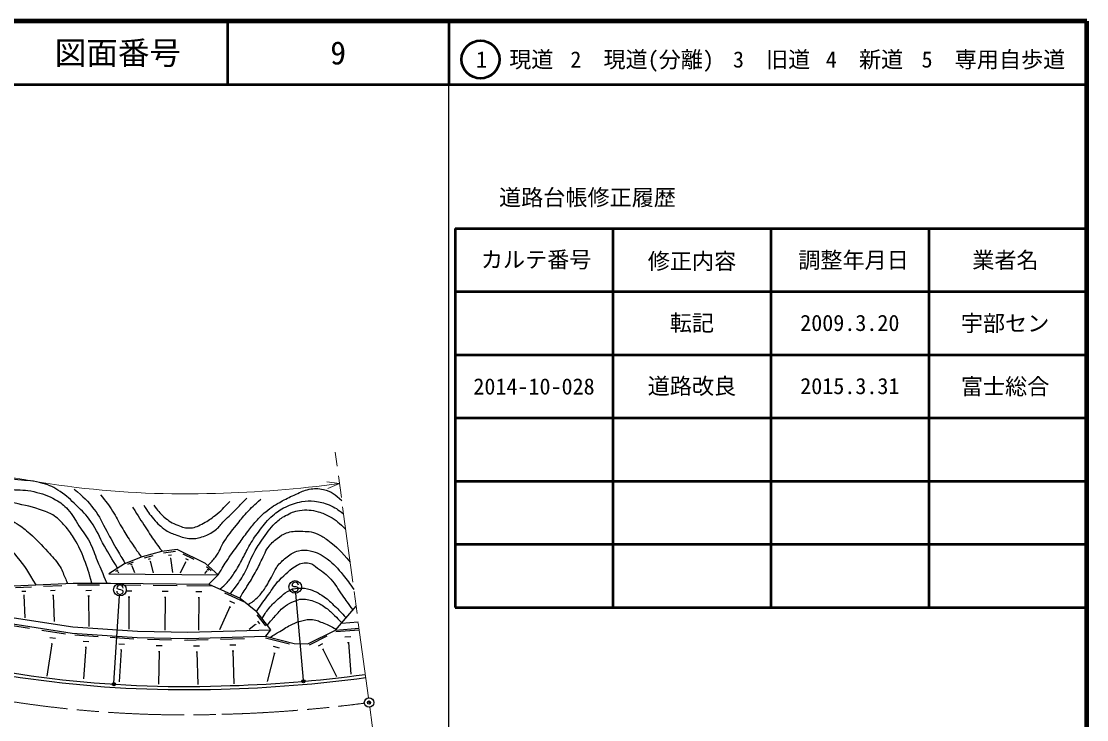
# Model space of a CAD drawing. Units: millimetres, scale not verified. Extents: x 40000 to 680000, y 20000 to 380000.
# Drawn here: x 511334 to 680000, y 269416 to 380000 of the extents above; entities that cross this region are included whole.
import ezdxf
from ezdxf.enums import TextEntityAlignment as Align

# ---------------------------------------------------------------- set-up
doc = ezdxf.new("R2010")
doc.units = ezdxf.units.MM
doc.header["$LTSCALE"] = 1000
doc.header["$PDMODE"] = 32
doc.header["$PDSIZE"] = 500
doc.linetypes.add('CHAIN', pattern=[18.5, 12, -1.5, 3.5, -1.5])
for name, color, linetype, lineweight in [('M-BGD', 7, 'Continuous', 25), ('M-BMK', 2, 'CHAIN', 13), ('M-BMK-SRVR', 3, 'Continuous', 25), ('M-STR-HTXT', 7, 'Continuous', 13), ('M-STR-STRC', 7, 'Continuous', 25), ('M-TTL', 2, 'Continuous', 140), ('M-TTL-BAND', 7, 'Continuous', 25), ('M-TTL-FRAM', 2, 'Continuous', 50), ('M-TTL-LINE', 7, 'Continuous', 50)]:
    doc.layers.add(name, color=color, linetype=linetype, lineweight=lineweight)
doc.layers.add('M-OTRS', color=6, linetype='Continuous')
doc.layers.add('M-TTL-TXT', color=7, linetype='Continuous')
doc.styles.add('ＭＳ ゴシック', font='')
doc.styles.get('ＭＳ ゴシック').set_extended_font_data('MS Gothic')

msp = doc.modelspace()

# ---------------------------------------------------------------- linework, layer by layer
at = {"layer": 'M-BGD'}
for p, q in [((530468, 295204), (527648, 294116)), ((533521, 296023), (530468, 295204)), ((530818, 295039), (532234, 295419)), ((536034, 296377), (533521, 296023)), ((533867, 295819), (535758, 296086)), ((534643, 295447), (535115, 295513)), ((540485, 294173), (536034, 296377)), ((536881, 295679), (538622, 294816)), ((527648, 294116), (525185, 292497)), ((528200, 294061), (529113, 294413)), ((528630, 293965), (528858, 294053)), ((528804, 293770), (528861, 293792)), ((528832, 293781), (529250, 292698)), ((531444, 294828), (531798, 294923)), ((531672, 294509), (531760, 294533)), ((531716, 294521), (532209, 292684)), ((534887, 294999), (535005, 295016)), ((534946, 295007), (535266, 292738)), ((537320, 294377), (536457, 292635)), ((537266, 294404), (537375, 294350)), ((537318, 294920), (537754, 294704)), ((542513, 292364), (540485, 294173)), ((540646, 293693), (541393, 293028)), ((525185, 292497), (542513, 292364)), ((526322, 292945), (526656, 293165)), ((526503, 292944), (526586, 292999)), ((526589, 292881), (526610, 292895)), ((526599, 292888), (526728, 292693)), ((540687, 292987), (540314, 292569)), ((540664, 293008), (540710, 292967)), ((540760, 293257), (540947, 293091)), ((541014, 290886), (542513, 292364)), ((508898, 290546), (519562, 291015)), ((510408, 290363), (512966, 290475)), ((514826, 290557), (517756, 290685)), ((519562, 291015), (525477, 291023)), ((520253, 290766), (523731, 290771)), ((525477, 291023), (541014, 290886)), ((526545, 290764), (530252, 290731)), ((532231, 290714), (536018, 290680)), ((537553, 290667), (541371, 290633)), ((541014, 290886), (545970, 288648)), ((511395, 289765), (512035, 289793)), ((511663, 289136), (511823, 289143)), ((511743, 289140), (511901, 285544)), ((515957, 289873), (516689, 289905)), ((516264, 289152), (516447, 289160)), ((516355, 289156), (516539, 284967)), ((521559, 289898), (522428, 289900)), ((521886, 289029), (522103, 289030)), ((521995, 289029), (522001, 284197)), ((527927, 289825), (528854, 289817)), ((528266, 288895), (528498, 288893)), ((528382, 288894), (528337, 283730)), ((533643, 289754), (534590, 289746)), ((533989, 288804), (534226, 288802)), ((534108, 288803), (534062, 283597)), ((538976, 289699), (539931, 289691)), ((539326, 288742), (539565, 288740)), ((539445, 288741), (539400, 283586)), ((543522, 289479), (546530, 288121)), ((545970, 288648), (548465, 286675)), ((544347, 287297), (542692, 283632)), ((544253, 287339), (544441, 287254)), ((544310, 288218), (545062, 287879)), ((562024, 284691), (564325, 287409)), ((508150, 285881), (519504, 284110)), ((548465, 286675), (550768, 283646)), ((548644, 286027), (549989, 284258)), ((507974, 284897), (519394, 283115)), ((508924, 284495), (512612, 283920)), ((514569, 283615), (518329, 283028)), ((519504, 284110), (529734, 283441)), ((529734, 283441), (537702, 283269)), ((537702, 283269), (550768, 283646)), ((548432, 284470), (547413, 283695)), ((548390, 284525), (548474, 284414)), ((548706, 285027), (549042, 284585)), ((550768, 283646), (549976, 282623)), ((556682, 281415), (561076, 283617)), ((561076, 283617), (562024, 284691)), ((561076, 283617), (564799, 283897)), ((561107, 283368), (564833, 283649)), ((562024, 284691), (564665, 284890)), ((515832, 282455), (516772, 282308)), ((519394, 283115), (529691, 282441)), ((519825, 282837), (523479, 282597)), ((521135, 281833), (522049, 281774)), ((525421, 282470), (529124, 282228)), ((529691, 282441), (537705, 282268)), ((531296, 282157), (535102, 282074)), ((537187, 282003), (540934, 282111)), ((537705, 282268), (549976, 282623)), ((542879, 282168), (546689, 282278)), ((549976, 282623), (554544, 281469)), ((550013, 282356), (553784, 281403)), ((556977, 281283), (559778, 282687)), ((562574, 282542), (563506, 282612)), ((516155, 281442), (515355, 276309)), ((516038, 281460), (516273, 281423)), ((521532, 280890), (521204, 275870)), ((521418, 280897), (521646, 280883)), ((526749, 281454), (527675, 281393)), ((527151, 280498), (526818, 275405)), ((527035, 280506), (527267, 280490)), ((532703, 281174), (533654, 281154)), ((533039, 280215), (533277, 280210)), ((533158, 280212), (533047, 275048)), ((538619, 281107), (539556, 281134)), ((538997, 280181), (539231, 280187)), ((539114, 280184), (539264, 275014)), ((544335, 281256), (545288, 281284)), ((544720, 280314), (544958, 280321)), ((544839, 280318), (544989, 275115)), ((551422, 279994), (550274, 275449)), ((551189, 281056), (552131, 280817)), ((551304, 280024), (551540, 279964)), ((554544, 281469), (556682, 281415)), ((558378, 281109), (559079, 281460)), ((558992, 280540), (559167, 280628)), ((559079, 280584), (561244, 276264)), ((562994, 281637), (563226, 281655)), ((563110, 281646), (563486, 276645))]:
    msp.add_line(p, q, dxfattribs=at)
for centre, radius, start, end in [((537288, 450172), 176000, 254.35087, 271.85665), ((537288, 450172), 175500, 254.35159, 271.85723), ((537665, 484758), 210061, 271.44857, 277.69345), ((537665, 484758), 210561, 271.44906, 277.69345)]:
    msp.add_arc(centre, radius, start, end, dxfattribs=at)
for points, knots in [([(513660, 290756), (512411, 292880), (512025, 293595), (510687, 295197), (509586, 296515), (508940, 297248), (507619, 298344), (505986, 299698), (504816, 300119), (502911, 301052), (501942, 301526), (501369, 301744), (500331, 302039), (499002, 302417), (498204, 302395), (496832, 302564), (495493, 302729), (494736, 302762), (493391, 302879), (491973, 303001), (491165, 302960), (489758, 303178), (488050, 303441), (487102, 303663), (485435, 304118), (484220, 304449), (483533, 304633), (482369, 305112), (481266, 305565), (480624, 305827), (479675, 306550), (478834, 307190), (478439, 307662), (477816, 308516), (477168, 309403), (476991, 310018), (476451, 310976), (475866, 312013), (475638, 312660), (474938, 313623), (473965, 314960), (473346, 315689), (472058, 316726), (471021, 317561), (470327, 317911), (469086, 318391), (467939, 318835), (467235, 318955), (466010, 319062), (464215, 319219), (463172, 319138), (461405, 318784), (459868, 318477), (459078, 318025), (457621, 317444), (456542, 317014), (455972, 316692), (454894, 316261), (454078, 315934), (453615, 315763), (452775, 315504), (452021, 315271), (451758, 315205), (450824, 314978)], [0, 0, 0, 0, 1, 1, 1, 2, 2, 2, 3, 3, 3, 4, 4, 4, 5, 5, 5, 6, 6, 6, 7, 7, 7, 8, 8, 8, 9, 9, 9, 10, 10, 10, 11, 11, 11, 12, 12, 12, 13, 13, 13, 14, 14, 14, 15, 15, 15, 16, 16, 16, 17, 17, 17, 18, 18, 18, 19, 19, 19, 20, 20, 20, 21, 21, 21, 21]), ([(471481, 318941), (472789, 317857), (473207, 317535), (474177, 316494), (474946, 315668), (475349, 315175), (476022, 314268), (476712, 313338), (477075, 312798), (477693, 311818), (478170, 311061), (478340, 310577), (478847, 309840), (479377, 309071), (479685, 308632), (480366, 307993), (481076, 307327), (481511, 306972), (482364, 306504), (483361, 305958), (484006, 305828), (485087, 305474), (486114, 305137), (486686, 304908), (487751, 304725), (488584, 304581), (489070, 304697), (489913, 304643), (491316, 304554), (492098, 304457), (493498, 304337), (494844, 304222), (495601, 304187), (496945, 304042), (498092, 303919), (498733, 303840), (499874, 303667), (501217, 303463), (501975, 303370), (503298, 303058), (505137, 302625), (506184, 302402), (507949, 301727), (509057, 301304), (509680, 301042), (510690, 300420), (511521, 299909), (511943, 299548), (512666, 298894), (513844, 297827), (514457, 297176), (515527, 296001), (516265, 295190), (516711, 294756), (517339, 293856), (517822, 293162), (517917, 292669), (518257, 291895), (518415, 291537), (518467, 291421), (518654, 290975)], [0, 0, 0, 0, 1, 1, 1, 2, 2, 2, 3, 3, 3, 4, 4, 4, 5, 5, 5, 6, 6, 6, 7, 7, 7, 8, 8, 8, 9, 9, 9, 10, 10, 10, 11, 11, 11, 12, 12, 12, 13, 13, 13, 14, 14, 14, 15, 15, 15, 16, 16, 16, 17, 17, 17, 18, 18, 18, 19, 19, 19, 20, 20, 20, 20]), ([(522484, 291019), (522016, 292799), (521880, 293352), (521310, 294783), (520794, 296080), (520492, 296813), (519776, 298011), (519312, 298788), (519011, 299204), (518417, 299886), (517830, 300559), (517510, 300959), (516802, 301504), (516131, 302021), (515651, 302164), (514864, 302476), (513098, 303175), (512022, 303323), (510167, 303731), (508950, 303999), (508242, 304002), (507006, 304163), (505314, 304382), (504366, 304502), (502669, 304682), (501371, 304819), (500640, 304852), (499339, 304968), (497626, 305122), (496668, 305221), (494954, 305373), (493532, 305499), (492732, 305535), (491311, 305682), (490072, 305811), (489360, 305795), (488147, 306075), (486786, 306389), (486027, 306637), (484764, 307233), (483335, 307907), (482495, 308282), (481291, 309304), (480454, 310014), (480052, 310498), (479395, 311376), (478498, 312575), (478176, 313371), (477328, 314605), (476588, 315682), (476327, 316035), (475361, 317313)], [0, 0, 0, 0, 1, 1, 1, 2, 2, 2, 3, 3, 3, 4, 4, 4, 5, 5, 5, 6, 6, 6, 7, 7, 7, 8, 8, 8, 9, 9, 9, 10, 10, 10, 11, 11, 11, 12, 12, 12, 13, 13, 13, 14, 14, 14, 15, 15, 15, 16, 16, 16, 17, 17, 17, 17]), ([(478766, 316016), (479513, 314458), (479752, 313943), (480582, 312737), (481361, 311605), (481787, 310929), (482820, 310023), (483809, 309157), (484419, 308699), (485607, 308136), (486427, 307748), (486937, 307609), (487835, 307483), (488820, 307344), (489387, 307480), (490381, 307456), (492261, 307411), (493315, 307391), (495191, 307262), (497477, 307105), (498747, 306895), (501028, 306666), (502772, 306491), (503748, 306387), (505494, 306226), (507176, 306072), (508120, 306001), (509803, 305852), (511170, 305732), (511972, 305874), (513303, 305538), (514699, 305186), (515514, 304979), (516757, 304252), (517597, 303761), (518052, 303422), (518702, 302698), (519515, 301793), (519786, 301140), (520463, 300129), (521141, 299114), (521592, 298586), (522165, 297509), (522742, 296425), (522886, 295734), (523359, 294602), (523944, 293199), (524137, 292756), (524886, 291022)], [0, 0, 0, 0, 1, 1, 1, 2, 2, 2, 3, 3, 3, 4, 4, 4, 5, 5, 5, 6, 6, 6, 7, 7, 7, 8, 8, 8, 9, 9, 9, 10, 10, 10, 11, 11, 11, 12, 12, 12, 13, 13, 13, 14, 14, 14, 15, 15, 15, 16, 16, 16, 16]), ([(526567, 293405), (525555, 295085), (525292, 295525), (524505, 296901), (523642, 298411), (523360, 299381), (522355, 300801), (521579, 301898), (521022, 302427), (520052, 303357), (519097, 304272), (518580, 304824), (517477, 305554), (516496, 306203), (515885, 306516), (514754, 306840), (513249, 307271), (512343, 307251), (510785, 307406), (508379, 307644), (507017, 307588), (504605, 307756), (502751, 307885), (501714, 307970), (499861, 308108), (498071, 308241), (497061, 308235), (495279, 308448), (492811, 308743), (491435, 308960), (488972, 309296), (487652, 309475), (486869, 309379), (485592, 309763), (484913, 309968), (484549, 310173), (483973, 310588), (483195, 311149), (482838, 311573), (482202, 312291), (481223, 313398), (480978, 313965), (480162, 315478)], [0, 0, 0, 0, 1, 1, 1, 2, 2, 2, 3, 3, 3, 4, 4, 4, 5, 5, 5, 6, 6, 6, 7, 7, 7, 8, 8, 8, 9, 9, 9, 10, 10, 10, 11, 11, 11, 12, 12, 12, 13, 13, 13, 14, 14, 14, 14]), ([(519714, 305926), (521235, 304616), (521796, 304155), (522835, 302765), (523783, 301497), (524084, 300634), (524866, 299258), (525539, 298072), (525871, 297382), (526557, 296202), (527023, 295401), (527176, 295142), (527774, 294164)], [0, 0, 0, 0, 1, 1, 1, 2, 2, 2, 3, 3, 3, 4, 4, 4, 4]), ([(542513, 292364), (543209, 293535), (543401, 293856), (544015, 294784), (544668, 295770), (545076, 296294), (545765, 297254), (546318, 298023), (546617, 298461), (547193, 299213), (547696, 299870), (547969, 300247), (548526, 300859), (549081, 301470), (549379, 301836), (550025, 302350), (550973, 303106), (551568, 303451), (552626, 304045), (553466, 304516), (553959, 304742), (554843, 305126), (555628, 305468), (556053, 305740), (556894, 305900), (557768, 306067), (558299, 306049), (559171, 305873), (560464, 305613), (560984, 305053), (562065, 304136)], [0, 0, 0, 0, 1, 1, 1, 2, 2, 2, 3, 3, 3, 4, 4, 4, 5, 5, 5, 6, 6, 6, 7, 7, 7, 8, 8, 8, 9, 9, 9, 10, 10, 10, 10]), ([(523856, 305033), (524813, 303855), (525110, 303502), (525794, 302438), (526401, 301494), (526636, 300903), (527207, 299936), (527728, 299054), (528025, 298562), (528586, 297703), (529247, 296689), (529490, 296364), (530364, 295164)], [0, 0, 0, 0, 1, 1, 1, 2, 2, 2, 3, 3, 3, 4, 4, 4, 4]), ([(530727, 303400), (531366, 302347), (531583, 301983), (532283, 301196), (532962, 300432), (533371, 300007), (534219, 299436), (534842, 299018), (535258, 298887), (535963, 298631), (536799, 298326), (537288, 298134), (538177, 298091), (538961, 298052), (539410, 298192), (540156, 298432), (540945, 298686), (541359, 298938), (542033, 299420), (542591, 299819), (542771, 300195), (543254, 300682), (544006, 301441), (544449, 301844), (545200, 302604), (545923, 303335), (546151, 303574), (547031, 304497)], [0, 0, 0, 0, 1, 1, 1, 2, 2, 2, 3, 3, 3, 4, 4, 4, 5, 5, 5, 6, 6, 6, 7, 7, 7, 8, 8, 8, 9, 9, 9, 9]), ([(532335, 303408), (532949, 302506), (533195, 302154), (533923, 301525), (534681, 300870), (535187, 300568), (536117, 300197), (536857, 299902), (537319, 299741), (538115, 299786), (538965, 299834), (539407, 300142), (540162, 300536), (540930, 300936), (541327, 301228), (542018, 301751), (543018, 302508), (543327, 302894), (544325, 303984)], [0, 0, 0, 0, 1, 1, 1, 2, 2, 2, 3, 3, 3, 4, 4, 4, 5, 5, 5, 6, 6, 6, 6]), ([(540868, 293831), (541460, 294404), (541644, 294616), (542075, 295174), (542751, 296047), (542864, 296709), (543461, 297638), (544141, 298694), (544599, 299236), (545377, 300222), (545995, 301005), (546335, 301450), (547007, 302187), (547827, 303086), (548160, 303368), (549253, 304346)], [0, 0, 0, 0, 1, 1, 1, 2, 2, 2, 3, 3, 3, 4, 4, 4, 5, 5, 5, 5]), ([(542783, 290087), (543338, 290557), (543510, 290709), (543924, 291159), (544385, 291660), (544609, 291975), (544988, 292540), (545590, 293436), (545850, 293987), (546376, 294930), (546849, 295775), (547038, 296292), (547536, 297122), (548096, 298055), (548428, 298570), (549096, 299428), (549844, 300389), (550230, 300978), (551157, 301768), (551865, 302370), (552297, 302693), (553142, 303080), (554119, 303529), (554691, 303781), (555753, 303955), (556523, 304082), (556976, 304112), (557752, 304020), (558676, 303910), (559196, 303774), (560057, 303422), (561035, 303022), (561395, 302726), (562354, 301996)], [0, 0, 0, 0, 1, 1, 1, 2, 2, 2, 3, 3, 3, 4, 4, 4, 5, 5, 5, 6, 6, 6, 7, 7, 7, 8, 8, 8, 9, 9, 9, 10, 10, 10, 11, 11, 11, 11]), ([(528930, 303058), (529956, 301480), (530216, 301083), (531033, 299812), (531364, 299297), (531542, 299003), (531879, 298492), (532399, 297703), (532721, 297282), (533284, 296522), (533423, 296334), (533467, 296273), (533643, 296040)], [0, 0, 0, 0, 1, 1, 1, 2, 2, 2, 3, 3, 3, 4, 4, 4, 4]), ([(544431, 289344), (544840, 289841), (544948, 289993), (545262, 290422), (545923, 291327), (546260, 291863), (546781, 292855), (547323, 293888), (547463, 294547), (548019, 295572), (548515, 296484), (548817, 296986), (549421, 297830), (550216, 298941), (550575, 299656), (551580, 300583), (552140, 301099), (552485, 301375), (553161, 301725), (553990, 302155), (554476, 302436), (555401, 302556), (556542, 302705), (557229, 302646), (558338, 302339), (559076, 302134), (559468, 301934), (560144, 301575), (561267, 300978), (561628, 300550), (562686, 299541)], [0, 0, 0, 0, 1, 1, 1, 2, 2, 2, 3, 3, 3, 4, 4, 4, 5, 5, 5, 6, 6, 6, 7, 7, 7, 8, 8, 8, 9, 9, 9, 10, 10, 10, 10]), ([(545904, 288678), (546557, 289698), (546727, 289963), (547238, 290797), (547757, 291642), (548060, 292109), (548539, 292978), (549075, 293951), (549269, 294551), (549784, 295535), (550023, 295991), (550098, 296287), (550419, 296689), (550908, 297301), (551198, 297651), (551829, 298116), (552366, 298512), (552670, 298763), (553301, 298980), (554117, 299261), (554631, 299270), (555495, 299252), (556591, 299229), (557265, 299261), (558268, 298818), (558935, 298525), (559252, 298246), (559851, 297831), (561437, 296734), (561882, 296064), (563383, 294381)], [0, 0, 0, 0, 1, 1, 1, 2, 2, 2, 3, 3, 3, 4, 4, 4, 5, 5, 5, 6, 6, 6, 7, 7, 7, 8, 8, 8, 9, 9, 9, 10, 10, 10, 10]), ([(547239, 287645), (547922, 288082), (548161, 288235), (548666, 288714), (549174, 289196), (549409, 289519), (549814, 290090), (550397, 290908), (550595, 291449), (551100, 292318), (551455, 292928), (551568, 293329), (552012, 293877), (552485, 294460), (552794, 294765), (553405, 295201), (554063, 295669), (554445, 295999), (555236, 296160), (555934, 296303), (556366, 296314), (557061, 296158), (558206, 295901), (558808, 295531), (559770, 294861), (560913, 294065), (561379, 293389), (562270, 292319), (562986, 291459), (563227, 291125), (563973, 290015)], [0, 0, 0, 0, 1, 1, 1, 2, 2, 2, 3, 3, 3, 4, 4, 4, 5, 5, 5, 6, 6, 6, 7, 7, 7, 8, 8, 8, 9, 9, 9, 10, 10, 10, 10]), ([(548550, 286563), (549477, 287865), (549714, 288202), (550479, 289238), (551137, 290130), (551393, 290729), (552183, 291506), (553208, 292514), (553749, 293166), (555000, 293873), (555304, 294045), (555486, 294148), (555831, 294202), (556253, 294268), (556506, 294287), (556924, 294199), (557509, 294075), (557753, 293765), (558246, 293424), (559123, 292817), (559592, 292430), (560326, 291656), (561152, 290787), (561408, 290131), (562106, 289156), (562767, 288232), (562976, 287943), (563805, 286796)], [0, 0, 0, 0, 1, 1, 1, 2, 2, 2, 3, 3, 3, 4, 4, 4, 5, 5, 5, 6, 6, 6, 7, 7, 7, 8, 8, 8, 9, 9, 9, 9]), ([(549426, 285412), (549972, 286304), (550148, 286601), (550727, 287275), (551264, 287900), (551619, 288204), (552238, 288749), (552704, 289159), (552948, 289426), (553492, 289726), (553948, 289978), (554230, 290098), (554743, 290187), (555481, 290313), (555929, 290290), (556657, 290118), (557751, 289860), (558334, 289530), (559260, 288892), (559987, 288392), (560316, 288007), (560957, 287401), (561689, 286709), (561920, 286450), (562748, 285547)], [0, 0, 0, 0, 1, 1, 1, 2, 2, 2, 3, 3, 3, 4, 4, 4, 5, 5, 5, 6, 6, 6, 7, 7, 7, 8, 8, 8, 8]), ([(550260, 284315), (550858, 285092), (551035, 285321), (551585, 285919), (552157, 286542), (552455, 286928), (553136, 287428), (553652, 287805), (554000, 287933), (554594, 288168), (555038, 288344), (555286, 288518), (555764, 288524), (556605, 288535), (557089, 288384), (557871, 288073), (558593, 287785), (558970, 287544), (559606, 287095), (560168, 286699), (560426, 286403), (560922, 285927), (561386, 285482), (561536, 285321), (562070, 284745)], [0, 0, 0, 0, 1, 1, 1, 2, 2, 2, 3, 3, 3, 4, 4, 4, 5, 5, 5, 6, 6, 6, 7, 7, 7, 8, 8, 8, 8]), ([(550710, 282437), (551444, 282909), (551641, 283033), (552247, 283398), (553019, 283863), (553432, 284165), (554251, 284541), (554812, 284798), (555128, 284962), (555731, 285095), (556386, 285240), (556772, 285325), (557441, 285263), (558177, 285196), (558555, 284957), (559243, 284687), (560027, 284378), (560299, 284221), (561181, 283736)], [0, 0, 0, 0, 1, 1, 1, 2, 2, 2, 3, 3, 3, 4, 4, 4, 5, 5, 5, 6, 6, 6, 6])]:
    msp.add_open_spline(points, degree=3, knots=knots, dxfattribs=at)
at = {"layer": 'M-BMK'}
for p, q in [((566289, 272872), (561034, 311769)), ((566489, 271385), (572695, 225446))]:
    msp.add_line(p, q, dxfattribs=at)
for centre, radius, start, end in [((537288, 450172), 180000, 254.34519, 271.85211), ((537665, 484758), 214561, 271.45285, 277.49317)]:
    msp.add_arc(centre, radius, start, end, dxfattribs=at)
at = {"layer": 'M-BMK-SRVR'}
msp.add_circle((566389, 272129), 750, dxfattribs=at)
msp.add_point((566389, 272129), dxfattribs=at)
at = {"layer": 'M-OTRS'}
msp.add_point((566389, 272129), dxfattribs=at)
at = {"layer": 'M-STR-HTXT'}
for p, q in [((561703, 306813), (559720, 307068)), ((559858, 306042), (561703, 306813))]:
    msp.add_line(p, q, dxfattribs=at)
for centre, radius, start, end in [((537288, 450172), 145000, 254.40477, 271.89984), ((537665, 484758), 179561, 271.41357, 277.69345)]:
    msp.add_arc(centre, radius, start, end, dxfattribs=at)
at = {"layer": 'M-STR-STRC'}
for p, q in [((526560, 290146), (526461, 290264)), ((526805, 290006), (526560, 290146)), ((554298, 290582), (554198, 290700)), ((554542, 290443), (554298, 290582)), ((554843, 290441), (554542, 290443)), ((555088, 290329), (554843, 290441)), ((555194, 290193), (555088, 290329)), ((525999, 275186), (526891, 289007)), ((527106, 290004), (526805, 290006)), ((527351, 289892), (527106, 290004)), ((527457, 289756), (527351, 289892)), ((555989, 275649), (554780, 289446))]:
    msp.add_line(p, q, dxfattribs=at)
for centre, radius in [((526955, 290005), 1000), ((554693, 290442), 1000), ((525990, 275036), 150), ((525990, 275036), 120), ((525990, 275036), 90), ((525990, 275036), 60), ((525990, 275036), 30), ((556002, 275499), 150), ((556002, 275499), 120), ((556002, 275499), 90), ((556002, 275499), 60), ((556002, 275499), 30)]:
    msp.add_circle(centre, radius, dxfattribs=at)
for centre, start, end in [((526961, 290260), 359.55488, 179.55488), ((554694, 290197), 179.55488, 359.55488), ((554698, 290697), 359.55488, 179.55488), ((526957, 289760), 179.55488, 359.55488)]:
    msp.add_arc(centre, 500, start, end, dxfattribs=at)
for p in [(525990, 275036), (556002, 275499)]:
    msp.add_point(p, dxfattribs=at)
at = {"layer": 'M-TTL'}
for p, q in [((680000, 380000), (40000, 380000)), ((680000, 20000), (680000, 380000))]:
    msp.add_line(p, q, dxfattribs=at)
at = {"layer": 'M-TTL-BAND'}
msp.add_line((579000, 20000), (579000, 370000), dxfattribs=at)
at = {"layer": 'M-TTL-FRAM'}
for p, q in [((580000, 347197), (580000, 287197)), ((580000, 347197), (680000, 347197)), ((580000, 287197), (680000, 287197))]:
    msp.add_line(p, q, dxfattribs=at)
at = {"layer": 'M-TTL-LINE'}
for p, q in [((543997, 380000), (543997, 370000)), ((579000, 380000), (579000, 370000)), ((40000, 370000), (680000, 370000)), ((605000, 347197), (605000, 287197)), ((630000, 347197), (630000, 287197)), ((655000, 347197), (655000, 287197)), ((580000, 337197), (680000, 337197)), ((580000, 327197), (680000, 327197)), ((580000, 317197), (680000, 317197)), ((580000, 307197), (680000, 307197)), ((580000, 297197), (680000, 297197))]:
    msp.add_line(p, q, dxfattribs=at)
msp.add_circle((584031, 373958), 3000, dxfattribs=at)

# ---------------------------------------------------------------- texts
at = {"layer": 'M-TTL-TXT', "style": 'ＭＳ ゴシック'}
for s, height, p in [('図面番号', 3666, (526622, 375000)), ('9', 3666, (561497, 375000)), ('1\u3000現道', 2566, (589448, 373958)), ('2\u3000現道(分離)', 2566, (609619, 373958)), ('3\u3000旧道', 2566, (630121, 373958)), ('4\u3000新道', 2566, (644824, 373958)), ('5\u3000専用自歩道', 2566, (665228, 373958)), ('道路台帳修正履歴', 2566, (600968, 352113)), ('カルテ番号', 2566, (592839, 342277)), ('修正内容', 2566, (617509, 342023)), ('調整年月日', 2566, (643089, 342197)), ('業者名', 2566, (667134, 342197)), ('転記', 2566, (617500, 332245)), ('2009.3.20', 2566, (642500, 332245)), ('宇部セン', 2566, (667077, 332189)), ('道路改良', 2566, (617500, 322245)), ('富士総合', 2566, (667077, 322189)), ('2014-10-028', 2566, (592500, 322189)), ('2015.3.31', 2566, (642500, 322245))]:
    msp.add_text(s, height=height, dxfattribs=at).set_placement(p, align=Align.MIDDLE_CENTER)

doc.saveas('drawing.dxf')
